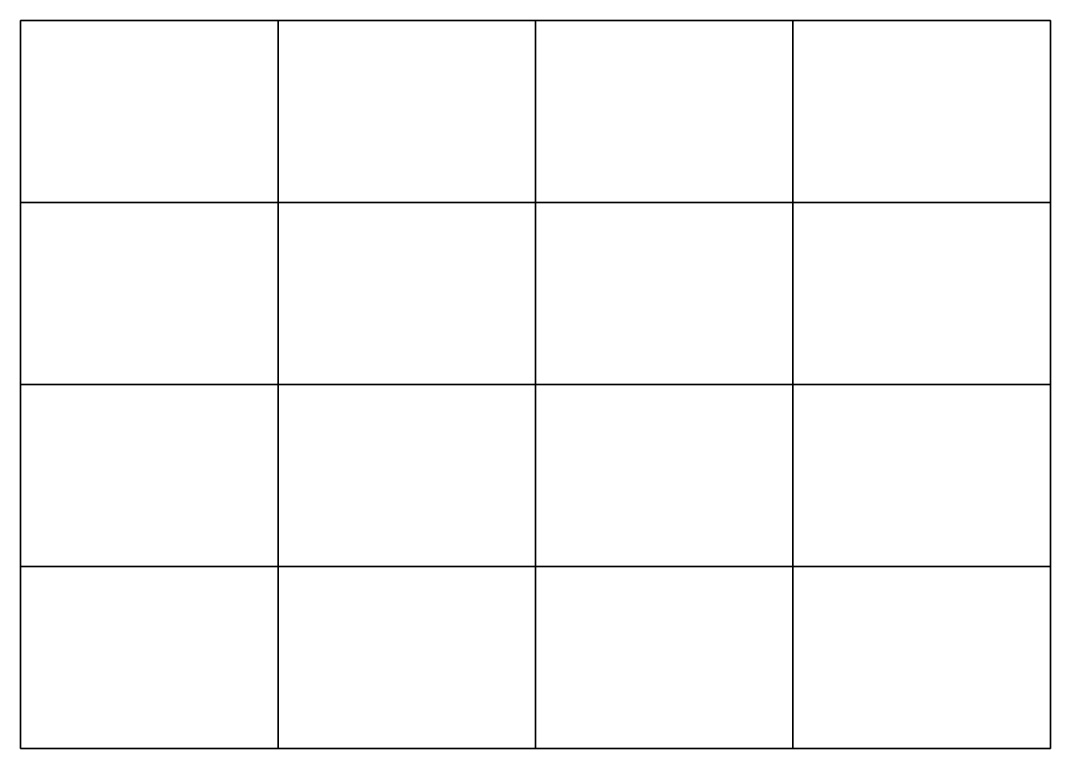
# Model space of a CAD drawing. Header units: feet. Extents: x 231797 to 1357550, y -93095 to 44152.
# Drawn here: x 245085 to 247175, y 16284 to 17761 of the extents above; entities that cross this region are included whole.
import ezdxf

# ---------------------------------------------------------------- set-up
doc = ezdxf.new("R2010")
doc.units = ezdxf.units.FT
doc.header["$LTSCALE"] = 2
doc.header["$MEASUREMENT"] = 0
doc.layers.add('CHAINAGE', color=7, linetype='Continuous')
doc.layers.add('text2', color=7, linetype='Continuous')

# ---------------------------------------------------------------- blocks, each defined once
blk = doc.blocks.new('ao')
at = {"layer": 'CHAINAGE', "color": 2, "linetype": 'Continuous', "lineweight": -2}
for points in [[(-594, 420), (-594, 210), (-297, 210), (-297, 420), (-594, 420)], [(-297, 420), (-297, 210), (0, 210), (0, 420), (-297, 420)], [(0, 420), (0, 210), (297, 210), (297, 420), (0, 420)], [(297, 420), (297, 210), (594, 210), (594, 420), (297, 420)], [(-594, 210), (-594, 0), (-297, 0), (-297, 210), (-594, 210)], [(-297, 210), (-297, 0), (0, 0), (0, 210), (-297, 210)], [(0, 210), (0, 0), (297, 0), (297, 210), (0, 210)], [(297, 210), (297, 0), (594, 0), (594, 210), (297, 210)], [(-594, 0), (-594, -210), (-297, -210), (-297, 0), (-594, 0)], [(-297, 0), (-297, -210), (0, -210), (0, 0), (-297, 0)], [(0, 0), (0, -210), (297, -210), (297, 0), (0, 0)], [(297, 0), (297, -210), (594, -210), (594, 0), (297, 0)], [(-594, -210), (-594, -420), (-297, -420), (-297, -210), (-594, -210)], [(-297, -210), (-297, -420), (0, -420), (0, -210), (-297, -210)], [(0, -210), (0, -420), (297, -420), (297, -210), (0, -210)], [(297, -210), (297, -420), (594, -420), (594, -210), (297, -210)]]:
    blk.add_lwpolyline(points, dxfattribs=at)
at = {"layer": 'text2', "color": 1}
blk.add_lwpolyline([(-594, 420), (0, 420), (0, -420), (-594, -420)], close=True, dxfattribs=at)
at = {"layer": 'text2', "color": 3}
blk.add_lwpolyline([(-594, 420), (594.0625, 420), (594.0625, -420), (-594, -420)], close=True, dxfattribs=at)

msp = doc.modelspace()

# ---------------------------------------------------------------- block references
at = {"layer": 'text2', "color": 1, "xscale": 1.758575947904014, "yscale": 1.758575947904014, "zscale": 1.758575947904014}
msp.add_blockref('ao', (246130.0108, 17022.1572), dxfattribs=at)

doc.saveas('drawing.dxf')
